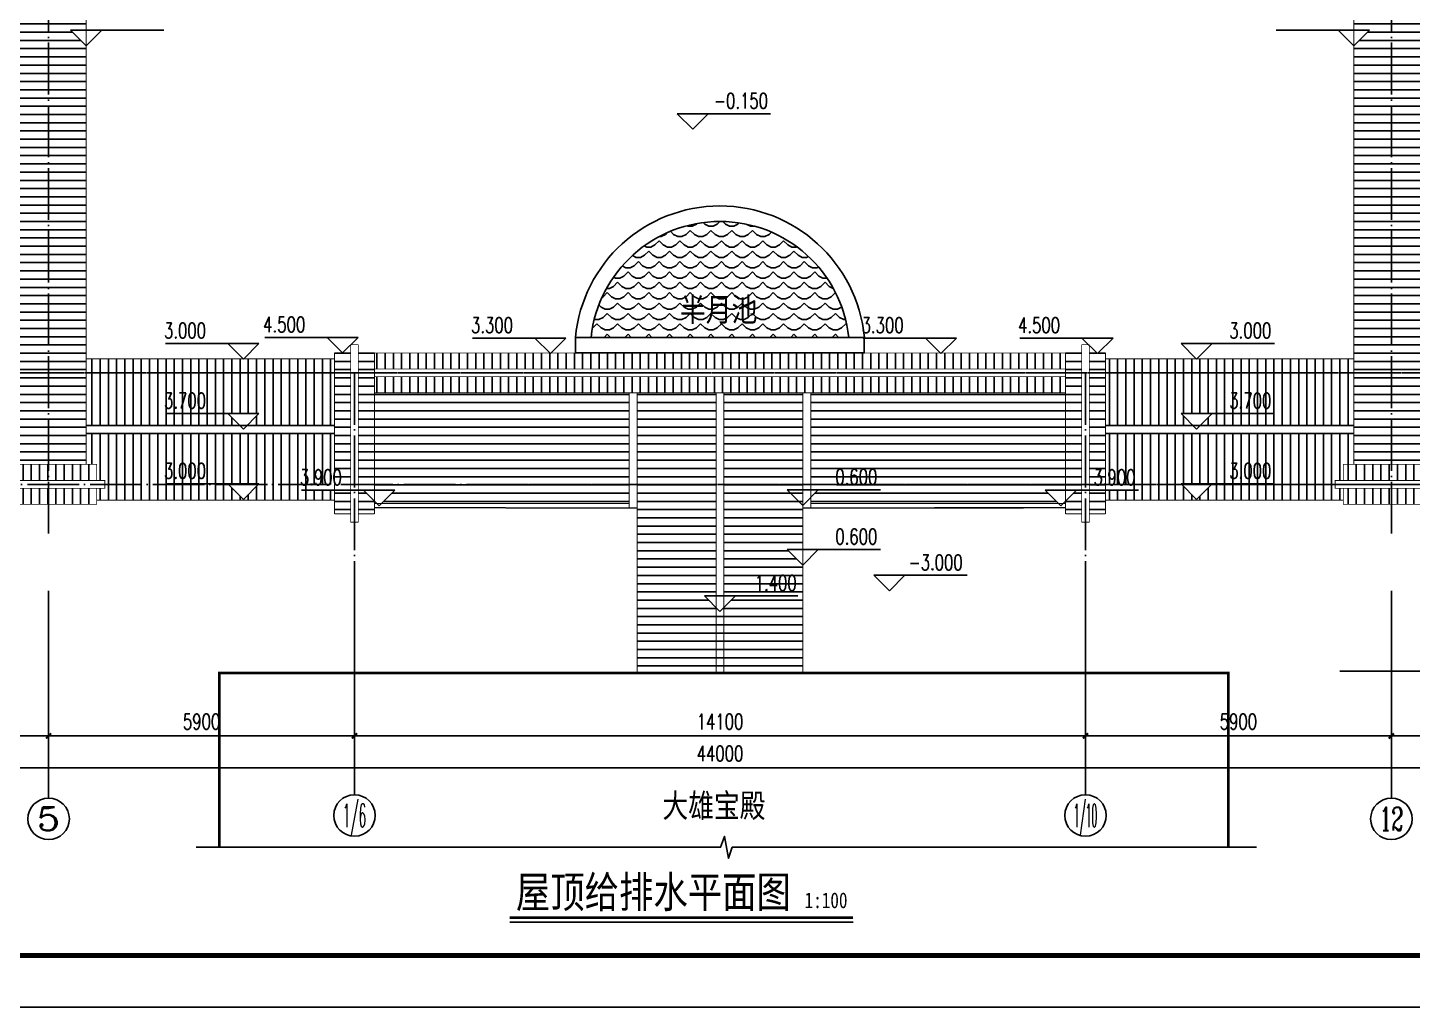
# Model space of a CAD drawing. Extents: x 8254 to 366479, y -216343 to -120021.
# Drawn here: x 266160 to 292868, y -178891 to -159998 of the extents above; entities that cross this region are included whole.
import ezdxf
from ezdxf.enums import TextEntityAlignment as Align

# ---------------------------------------------------------------- set-up
doc = ezdxf.new("R2010")
doc.units = 0
doc.header["$LTSCALE"] = 500
doc.header["$MEASUREMENT"] = 0
doc.linetypes.add('DOTE', pattern=[2.42, 2, -0.2, 0.02, -0.2])
doc.layers.get('0').update_dxf_attribs({"linetype": 'CONTINUOUS'})
doc.layers.get('Defpoints').update_dxf_attribs({"linetype": 'CONTINUOUS'})
for name, color, linetype in [('AXIS', 3, 'CONTINUOUS'), ('AXIS_TEXT', 7, 'CONTINUOUS'), ('DIM_ELEV', 3, 'CONTINUOUS'), ('DIM_SYMB', 3, 'CONTINUOUS'), ('DOTE', 1, 'DOTE'), ('PUB_DIM', 3, 'CONTINUOUS'), ('PUB_TITLE', 4, 'CONTINUOUS')]:
    doc.layers.add(name, color=color, linetype=linetype)
doc.styles.add('_TCH_AXIS', font='COMPLEX', dxfattribs={"bigfont": 'GBCBIG'})
doc.styles.add('_TCH_DIM', font='SIMPLEX', dxfattribs={"bigfont": 'GBCBIG'})
doc.styles.add('_TCH_DIM_T3', font='SIMPLEX', dxfattribs={"width": 0.705882, "bigfont": 'GBCBIG'})
doc.styles.add('COMPLEX', font='COMPLEX')
doc.styles.add('宋体', font='SimSun.ttf', dxfattribs={"width": 0.8})
doc.dimstyles.new('_TCH_ARCH&&100', dxfattribs={"dimtxt": 297.5, "dimasz": 100, "dimexe": 250, "dimexo": 300, "dimgap": 126.25, "dimtad": 1, "dimlfac": 0.001, "dimzin": 0, "dimdsep": 46, "dimtxsty": '_TCH_DIM_T3', "dimblk": 'ARCHTICK', "dimcen": 0.09, "dimclrt": 7, "dimazin": 2, "dimtfac": 1, "dimtix": 1, "dimtmove": 2, "dimatfit": 3, "dimfxl": 0, "dimtolj": 1, "dimtzin": 0, "dimarcsym": 0})
pattern_1 = [(180, (0, -78328.64), (-1e-14, -158.75), [])]
pattern_2 = [(90, (74300, -78328.64), (-158.75, 1e-14), [])]
pattern_3 = [(180, (74300, -78328.64), (-1e-14, -158.75), [])]

# ---------------------------------------------------------------- blocks, each defined once
blk = doc.blocks.new('GRTHRTH')
h = blk.add_hatch()
h.set_pattern_fill('ANSI31', color=251, scale=100, angle=135, style=0)
h.set_pattern_definition(pattern_3)
h.paths.add_polyline_path([(257514.227, -157090.681), (256589.227, -157090.681), (256589.227, -160048.137), (256889.227, -160048.137), (256589.227, -160348.137), (256589.227, -166655.504), (257514.227, -166655.504)])
h.paths.add_polyline_path([(257514.227, -166655.504), (256589.227, -166655.504), (256589.227, -168420.327), (257514.227, -168420.327)])
h.paths.add_polyline_path([(262289.227, -166655.504), (257514.227, -166655.504), (257514.227, -168420.327), (259014.227, -168420.327), (259014.227, -168730.327), (262289.227, -168730.327)])
h.paths.add_polyline_path([(262289.227, -160010.116), (262064.227, -159785.116), (262289.227, -159785.116), (262289.227, -156780.681), (259014.227, -156780.681), (259014.227, -157090.681), (257514.227, -157090.681), (257514.227, -166655.504), (262289.227, -166655.504)])
h.paths.add_polyline_path([(266564.227, -166655.504), (262439.227, -166655.504), (262439.227, -168730.327), (265064.227, -168730.327), (265064.227, -168420.327), (266564.227, -168420.327)])
h.paths.add_polyline_path([(266564.227, -157090.681), (265064.227, -157090.681), (265064.227, -156780.681), (262439.227, -156780.681), (262439.227, -159785.116), (262664.227, -159785.116), (262439.227, -160010.116), (262439.227, -166655.504), (266564.227, -166655.504)])
h.paths.add_polyline_path([(267289.227, -166655.504), (266564.227, -166655.504), (266564.227, -168420.327), (267289.227, -168420.327)])
h.paths.add_polyline_path([(267289.227, -160348.137), (266989.227, -160048.137), (267289.227, -160048.137), (267289.227, -157090.681), (266564.227, -157090.681), (266564.227, -166655.504), (267289.227, -166655.504)])
h.paths.add_polyline_path([(262949.852, -159759.491), (263938.602, -159759.491), (263938.602, -159313.241), (262949.852, -159313.241)], flags=24)
h = blk.add_hatch()
h.set_pattern_fill('ANSI31', color=251, scale=100, angle=135, style=0)
h.set_pattern_definition(pattern_3)
h.paths.add_polyline_path([(302439.227, -160348.137), (302139.227, -160048.137), (302439.227, -160048.137), (302439.227, -157090.681), (301514.227, -157090.681), (301514.227, -166655.504), (302439.227, -166655.504)])
h.paths.add_polyline_path([(302439.227, -166655.504), (301514.227, -166655.504), (301514.227, -168420.327), (302439.227, -168420.327)])
h.paths.add_polyline_path([(301514.227, -166655.504), (296739.227, -166655.504), (296739.227, -168730.327), (300014.227, -168730.327), (300014.227, -168420.327), (301514.227, -168420.327)])
h.paths.add_polyline_path([(301514.227, -157090.681), (300014.227, -157090.681), (300014.227, -156780.681), (296739.227, -156780.681), (296739.227, -159785.116), (296964.227, -159785.116), (296739.227, -160010.116), (296739.227, -166655.504), (301514.227, -166655.504)])
h.paths.add_polyline_path([(296589.227, -166655.504), (292464.227, -166655.504), (292464.227, -168420.327), (293964.227, -168420.327), (293964.227, -168730.327), (296589.227, -168730.327)])
h.paths.add_polyline_path([(296589.227, -160010.116), (296364.227, -159785.116), (296589.227, -159785.116), (296589.227, -156780.681), (293964.227, -156780.681), (293964.227, -157090.681), (292464.227, -157090.681), (292464.227, -166655.504), (296589.227, -166655.504)])
h.paths.add_polyline_path([(292464.227, -166655.504), (291739.227, -166655.504), (291739.227, -168420.327), (292464.227, -168420.327)])
h.paths.add_polyline_path([(292464.227, -157090.681), (291739.227, -157090.681), (291739.227, -160048.137), (292039.227, -160048.137), (291739.227, -160348.137), (291739.227, -166655.504), (292464.227, -166655.504)])
h.paths.add_polyline_path([(295089.852, -159759.491), (296078.602, -159759.491), (296078.602, -159313.241), (295089.852, -159313.241)], flags=24)
h = blk.add_hatch()
h.set_pattern_fill('水', color=251, scale=100, style=0)
h.set_pattern_definition([(0, (74300, -78028.64), (200, 200), [80, -320]), (45, (74460, -77988.64), (4e-14, 400), [113.1368, -169.7056, 113.1372, -169.70582]), (135, (74620, -77988.64), (-400, 4e-14), [113.1368, -169.7056, 113.1372, -169.70582]), (26.56505, (74380, -78028.64), (400, 3e-07), [89.44, -804.9872]), (26.56505, (74580, -77828.64), (400, 3e-07), [89.44, -804.9872]), (333.43495, (74620, -77988.64), (400, -3e-07), [89.44, -804.9872]), (333.43495, (74420, -77788.64), (400, -3e-07), [89.44, -804.9872])])
h.paths.add_polyline_path([(277264.227, -165144.552), (277264.227, -165970.327), (281764.227, -165970.327), (281764.227, -165150.663, 0.627600658)])
h.paths.add_polyline_path([(281764.227, -165150.663), (281764.227, -165970.327), (281997.384, -165970.327, 0.085895055)])
h.paths.add_polyline_path([(277264.227, -165144.552, 0.086579103), (277028.119, -165970.327), (277264.227, -165970.327)])
h.paths.add_polyline_path([(278594.618, -165876.25), (280446.263, -165876.25), (280446.263, -164987.643), (278594.618, -164987.643)], flags=24)
h = blk.add_hatch()
h.set_pattern_fill('ANSI31', color=251, scale=100, angle=45, style=0)
h.set_pattern_definition([(90, (484728.45, -78328.64), (158.75, 1e-14), [])])
h.paths.add_polyline_path([(267489.227, -168880.327), (267649.227, -168880.327), (267649.227, -168805.504), (270031.091, -168805.504), (270319.963, -169094.376), (270608.835, -168805.504), (271564.227, -168805.504), (271564.227, -169110.504), (267489.227, -169110.504)])
h.paths.add_polyline_path([(271564.227, -168918.785), (272079.227, -168918.785), (272079.227, -169110.504), (271564.227, -169110.504)])
h.paths.add_polyline_path([(267289.227, -167823.004), (271564.227, -167823.004), (271564.227, -168805.504), (270608.835, -168805.504), (270619.963, -168794.376), (270019.963, -168794.376), (270031.091, -168805.504), (267649.227, -168805.504), (267649.227, -168730.327), (267489.227, -168730.327), (267489.227, -168420.327), (267289.227, -168420.327)])
h.paths.add_polyline_path([(271564.227, -167823.004), (272079.227, -167823.004), (272079.227, -168805.504), (271564.227, -168805.504)])
h.paths.add_polyline_path([(267289.227, -166655.504), (271564.227, -166655.504), (271564.227, -167673.004), (270387.391, -167673.004), (270619.963, -167440.432), (270019.963, -167440.432), (270252.536, -167673.004), (267289.227, -167673.004)])
h.paths.add_polyline_path([(271564.227, -166655.504), (272079.227, -166655.504), (272079.227, -167673.004), (271564.227, -167673.004)])
h.paths.add_polyline_path([(271564.227, -166387.008), (272079.227, -166387.008), (272079.227, -166655.504), (271564.227, -166655.504)])
h.paths.add_polyline_path([(267289.227, -166387.008), (270317.844, -166387.008), (270319.963, -166389.127), (270322.083, -166387.008), (271564.227, -166387.008), (271564.227, -166655.504), (267289.227, -166655.504)])
h.paths.add_polyline_path([(272354.445, -168893.16), (271365.695, -168893.16), (271365.695, -168446.91), (272354.445, -168446.91)], flags=9)
h.paths.add_polyline_path([(269734.338, -168768.751), (268745.588, -168768.751), (268745.588, -168322.501), (269734.338, -168322.501)], flags=24)
h.paths.add_polyline_path([(269734.338, -167414.807), (268745.588, -167414.807), (268745.588, -166968.557), (269734.338, -166968.557)], flags=24)
h = blk.add_hatch()
h.set_pattern_fill('ANSI31', color=251, scale=100, angle=135, style=0)
h.set_pattern_definition(pattern_1)
h.paths.add_polyline_path([(272849.227, -166270.327), (272539.227, -166270.327), (272539.227, -166655.504), (272849.227, -166655.504)])
h.paths.add_polyline_path([(272389.227, -166270.327), (272079.227, -166270.327), (272079.227, -166655.504), (272389.227, -166655.504)])
h.paths.add_polyline_path([(272389.227, -166655.504), (272079.227, -166655.504), (272079.227, -168805.504), (272389.227, -168805.504)])
h.paths.add_polyline_path([(272849.227, -166655.504), (272539.227, -166655.504), (272539.227, -168805.504), (272849.227, -168805.504)])
h.paths.add_polyline_path([(272640.07, -168918.785), (272539.227, -168918.785), (272539.227, -169375.504), (272849.227, -169375.504), (272849.227, -169127.942)])
h.paths.add_polyline_path([(272389.227, -168918.785), (272079.227, -168918.785), (272079.227, -169375.504), (272389.227, -169375.504)])
h.paths.add_polyline_path([(271365.695, -168893.16), (272354.445, -168893.16), (272354.445, -168446.91), (271365.695, -168446.91)], flags=9)
h = blk.add_hatch()
h.set_pattern_fill('ANSI31', color=251, scale=100, angle=45, style=0)
h.set_pattern_definition(pattern_2)
h.paths.add_polyline_path([(286179.227, -166270.327), (284764.227, -166270.327), (284764.227, -166580.327), (286179.227, -166580.327)])
h.paths.add_polyline_path([(286179.227, -166730.327), (284764.227, -166730.327), (284764.227, -167040.327), (286179.227, -167040.327)])
h.paths.add_polyline_path([(284764.227, -166730.327), (281764.227, -166730.327), (281764.227, -167040.327), (284764.227, -167040.327)])
h.paths.add_polyline_path([(284764.227, -166270.327), (283790.457, -166270.327), (283775.954, -166284.829), (283761.452, -166270.327), (281764.227, -166270.327), (281764.227, -166580.327), (284764.227, -166580.327)])
h.paths.add_polyline_path([(281764.227, -166730.327), (277264.227, -166730.327), (277264.227, -167040.327), (281764.227, -167040.327)])
h.paths.add_polyline_path([(281764.227, -166270.327), (277264.227, -166270.327), (277264.227, -166580.327), (281764.227, -166580.327)])
h.paths.add_polyline_path([(277264.227, -166730.327), (274264.227, -166730.327), (274264.227, -167040.327), (277264.227, -167040.327)])
h.paths.add_polyline_path([(277264.227, -166270.327), (276256.275, -166270.327), (276241.772, -166284.829), (276227.27, -166270.327), (274264.227, -166270.327), (274264.227, -166580.327), (277264.227, -166580.327)])
h.paths.add_polyline_path([(274264.227, -166270.327), (272849.227, -166270.327), (272849.227, -166580.327), (274264.227, -166580.327)])
h.paths.add_polyline_path([(274264.227, -166730.327), (272849.227, -166730.327), (272849.227, -167040.327), (274264.227, -167040.327)])
h = blk.add_hatch()
h.set_pattern_fill('ANSI31', color=251, scale=100, angle=135, style=0)
h.set_pattern_definition(pattern_1)
h.paths.add_polyline_path([(286489.227, -166270.327), (286179.227, -166270.327), (286179.227, -166655.504), (286489.227, -166655.504)])
h.paths.add_polyline_path([(286949.227, -166270.327), (286809.251, -166270.327), (286794.749, -166284.829), (286780.247, -166270.327), (286639.227, -166270.327), (286639.227, -166655.504), (286949.227, -166655.504)])
h.paths.add_polyline_path([(286949.227, -166655.504), (286639.227, -166655.504), (286639.227, -168805.504), (286949.227, -168805.504)])
h.paths.add_polyline_path([(286489.227, -166655.504), (286179.227, -166655.504), (286179.227, -168805.504), (286489.227, -168805.504)])
h.paths.add_polyline_path([(286489.227, -168805.504), (286179.227, -168805.504), (286179.227, -168918.785), (286489.227, -168918.785)])
h.paths.add_polyline_path([(286489.227, -168918.785), (286388.384, -168918.785), (286179.227, -169127.942), (286179.227, -169375.504), (286489.227, -169375.504)])
h.paths.add_polyline_path([(286949.227, -168918.785), (286639.227, -168918.785), (286639.227, -169375.504), (286949.227, -169375.504)])
h.paths.add_polyline_path([(286949.227, -168805.504), (286639.227, -168805.504), (286639.227, -168918.785), (286949.227, -168918.785)])
h.paths.add_polyline_path([(286674.009, -168893.16), (287662.759, -168893.16), (287662.759, -168446.91), (286674.009, -168446.91)], flags=9)
h = blk.add_hatch()
h.set_pattern_fill('ANSI31', color=251, scale=100, angle=45, style=0)
h.set_pattern_definition(pattern_2)
h.paths.add_polyline_path([(291539.227, -168880.327), (291379.227, -168880.327), (291379.227, -168805.504), (288997.363, -168805.504), (288708.491, -169094.376), (288419.619, -168805.504), (287464.227, -168805.504), (287464.227, -169110.504), (291539.227, -169110.504)])
h.paths.add_polyline_path([(287464.227, -168918.785), (286949.227, -168918.785), (286949.227, -169110.504), (287464.227, -169110.504)])
h.paths.add_polyline_path([(291739.227, -167823.004), (287464.227, -167823.004), (287464.227, -168805.504), (288419.619, -168805.504), (288408.491, -168794.376), (289008.491, -168794.376), (288997.363, -168805.504), (291379.227, -168805.504), (291379.227, -168730.327), (291539.227, -168730.327), (291539.227, -168420.327), (291739.227, -168420.327)])
h.paths.add_polyline_path([(287464.227, -167823.004), (286949.227, -167823.004), (286949.227, -168805.504), (287464.227, -168805.504)])
h.paths.add_polyline_path([(291739.227, -166655.504), (287464.227, -166655.504), (287464.227, -167673.004), (288641.063, -167673.004), (288408.491, -167440.432), (289008.491, -167440.432), (288775.918, -167673.004), (291739.227, -167673.004)])
h.paths.add_polyline_path([(287464.227, -166655.504), (286949.227, -166655.504), (286949.227, -167673.004), (287464.227, -167673.004)])
h.paths.add_polyline_path([(287464.227, -166387.008), (286949.227, -166387.008), (286949.227, -166655.504), (287464.227, -166655.504)])
h.paths.add_polyline_path([(291739.227, -166387.008), (288710.611, -166387.008), (288708.491, -166389.127), (288706.371, -166387.008), (287464.227, -166387.008), (287464.227, -166655.504), (291739.227, -166655.504)])
h.paths.add_polyline_path([(286674.009, -168893.16), (287662.759, -168893.16), (287662.759, -168446.91), (286674.009, -168446.91)], flags=9)
h.paths.add_polyline_path([(289294.116, -168768.751), (290282.866, -168768.751), (290282.866, -168322.501), (289294.116, -168322.501)], flags=24)
h.paths.add_polyline_path([(289294.116, -167414.807), (290282.866, -167414.807), (290282.866, -166968.557), (289294.116, -166968.557)], flags=24)
h = blk.add_hatch()
h.set_pattern_fill('ANSI31', color=251, scale=100, angle=135, style=0)
h.set_pattern_definition(pattern_3)
h.paths.add_polyline_path([(281764.227, -167040.327), (281264.227, -167040.327), (281264.227, -168805.504), (281764.227, -168805.504)])
h.paths.add_polyline_path([(281764.227, -168910.105), (281408.901, -168910.105), (281264.227, -169054.779), (281264.227, -169175.504), (281764.227, -169175.504)])
h.paths.add_polyline_path([(284764.227, -168805.504), (281764.227, -168805.504), (281764.227, -169175.504), (284764.227, -169175.504)])
h.paths.add_polyline_path([(284764.227, -167040.327), (281764.227, -167040.327), (281764.227, -168805.504), (284764.227, -168805.504)])
h.paths.add_polyline_path([(285788.384, -168918.785), (286179.227, -168918.785), (286179.227, -168805.504), (284764.227, -168805.504), (284764.227, -169175.504), (286045.104, -169175.504)])
h.paths.add_polyline_path([(286179.227, -167040.327), (284764.227, -167040.327), (284764.227, -168805.504), (286179.227, -168805.504)])
h.paths.add_polyline_path([(277764.227, -167040.327), (277264.227, -167040.327), (277264.227, -168805.504), (277764.227, -168805.504)])
h.paths.add_polyline_path([(277764.227, -168805.504), (277264.227, -168805.504), (277264.227, -169175.504), (277764.227, -169175.504)])
h.paths.add_polyline_path([(277264.227, -168805.504), (274264.227, -168805.504), (274264.227, -169175.504), (277264.227, -169175.504)])
h.paths.add_polyline_path([(277264.227, -167040.327), (274264.227, -167040.327), (274264.227, -168805.504), (277264.227, -168805.504)])
h.paths.add_polyline_path([(274264.227, -167040.327), (272849.227, -167040.327), (272849.227, -168805.504), (274264.227, -168805.504)])
h.paths.add_polyline_path([(274264.227, -168805.504), (272849.227, -168805.504), (272849.227, -168918.785), (273240.07, -168918.785), (272983.351, -169175.504), (274264.227, -169175.504)])
h.paths.add_polyline_path([(281434.526, -168884.48), (282683.276, -168884.48), (282683.276, -168438.23), (281434.526, -168438.23)], flags=9)
h = blk.add_hatch()
h.set_pattern_fill('ANSI31', color=251, scale=100, angle=135, style=0)
h.set_pattern_definition(pattern_1)
h.paths.add_polyline_path([(279439.227, -167040.327), (277914.227, -167040.327), (277914.227, -168805.504), (279439.227, -168805.504)])
h.paths.add_polyline_path([(279439.227, -168805.504), (277914.227, -168805.504), (277914.227, -172443.423), (279589.223, -172443.423), (279589.259, -171180.93), (279513.271, -171256.918), (279213.271, -170956.918), (279439.227, -170956.918)])
h = blk.add_hatch()
h.set_pattern_fill('ANSI31', color=251, scale=100, angle=135, style=0)
h.set_pattern_definition(pattern_1)
h.paths.add_polyline_path([(281114.227, -167040.327), (279589.376, -167040.327), (279589.326, -168805.504), (281114.227, -168805.504)])
h.paths.add_polyline_path([(281114.227, -168805.504), (279589.326, -168805.504), (279589.265, -170956.918), (279813.271, -170956.918), (279589.259, -171180.93), (279589.223, -172443.423), (281114.227, -172443.423), (281114.227, -170357.166), (281108.901, -170362.492), (280808.901, -170062.492), (281114.227, -170062.492)])
h.paths.add_polyline_path([(280098.896, -170931.293), (281087.646, -170931.293), (281087.646, -170485.043), (280098.896, -170485.043)], flags=24)
h = blk.add_hatch()
h.set_pattern_fill('ANSI31', color=251, scale=100, angle=45, style=0)
h.set_pattern_definition(pattern_2)
h.paths.add_polyline_path([(259014.227, -168880.327), (257514.227, -168880.327), (257514.227, -169190.327), (259014.227, -169190.327)])
h.paths.add_polyline_path([(259014.227, -168420.327), (257514.227, -168420.327), (257514.227, -168730.327), (259014.227, -168730.327)])
h.paths.add_polyline_path([(257514.227, -168420.327), (256389.227, -168420.327), (256389.227, -168730.327), (257514.227, -168730.327)])
h.paths.add_polyline_path([(257514.227, -168880.327), (256389.227, -168880.327), (256389.227, -169190.327), (257514.227, -169190.327)])
h.paths.add_polyline_path([(266564.227, -168880.327), (265064.227, -168880.327), (265064.227, -169190.327), (266564.227, -169190.327)])
h.paths.add_polyline_path([(266564.227, -168420.327), (265064.227, -168420.327), (265064.227, -168730.327), (266564.227, -168730.327)])
h.paths.add_polyline_path([(267489.227, -168420.327), (266564.227, -168420.327), (266564.227, -168730.327), (267489.227, -168730.327)])
h.paths.add_polyline_path([(267489.227, -168880.327), (266564.227, -168880.327), (266564.227, -169190.327), (267489.227, -169190.327)])
h = blk.add_hatch()
h.set_pattern_fill('ANSI31', color=251, scale=100, angle=45, style=0)
h.set_pattern_definition(pattern_2)
h.paths.add_polyline_path([(292464.227, -168420.327), (291539.227, -168420.327), (291539.227, -168730.327), (292464.227, -168730.327)])
h.paths.add_polyline_path([(293964.227, -168420.327), (292464.227, -168420.327), (292464.227, -168730.327), (293964.227, -168730.327)])
h.paths.add_polyline_path([(293964.227, -168880.327), (292464.227, -168880.327), (292464.227, -169190.327), (293964.227, -169190.327)])
h.paths.add_polyline_path([(292464.227, -168880.327), (291539.227, -168880.327), (291539.227, -169190.327), (292464.227, -169190.327)])
h.paths.add_polyline_path([(301514.227, -168420.327), (300014.227, -168420.327), (300014.227, -168730.327), (301514.227, -168730.327)])
h.paths.add_polyline_path([(302639.227, -168420.327), (301514.227, -168420.327), (301514.227, -168730.327), (302639.227, -168730.327)])
h.paths.add_polyline_path([(302639.227, -168880.327), (301514.227, -168880.327), (301514.227, -169190.327), (302639.227, -169190.327)])
h.paths.add_polyline_path([(301514.227, -168880.327), (300014.227, -168880.327), (300014.227, -169190.327), (301514.227, -169190.327)])
at = {"color": 251}
for p, q in [((272079.227, -167673.004), (267289.227, -167673.004)), ((286949.227, -167673.004), (291739.227, -167673.004)), ((272079.227, -167823.004), (267289.227, -167823.004)), ((286949.227, -167823.004), (291739.227, -167823.004)), ((277910.821, -169263.441), (272849.227, -169253.697)), ((281117.633, -169263.441), (286179.227, -169253.697)), ((281117.633, -169263.441), (285367.604, -169255.259))]:
    blk.add_line(p, q, dxfattribs=at)
for points, const_width in [([(267289.227, -168420.327), (267289.227, -157090.327)], 15), ([(291739.227, -168420.327), (291739.227, -157090.327)], 15), ([(272389.227, -166110.327), (272539.227, -166110.327)], 15), ([(272389.227, -166110.327), (272389.227, -169535.504)], 15), ([(272539.227, -166110.327), (272539.227, -169535.504)], 15), ([(286639.227, -166110.327), (286489.227, -166110.327)], 15), ([(286489.227, -166110.327), (286489.227, -169535.504)], 15), ([(286639.227, -166110.327), (286639.227, -169535.504)], 15), ([(267289.227, -166387.008), (272079.227, -166387.008)], 20), ([(272079.227, -166270.327), (272389.227, -166270.327)], 15), ([(272079.227, -166270.327), (272079.227, -169375.504)], 15), ([(286489.227, -166270.327), (272539.227, -166270.327)], 15), ([(272849.227, -166270.327), (272849.227, -169375.504)], 15), ([(285689.05, -166270.327), (273339.404, -166270.327)], 15), ([(286179.227, -166270.327), (286179.227, -169375.504)], 15), ([(286949.227, -166270.327), (286639.227, -166270.327)], 15), ([(291739.227, -166387.008), (286949.227, -166387.008)], 20), ([(286949.227, -166270.327), (286949.227, -169375.504)], 15), ([(286179.227, -166580.327), (272849.227, -166580.327)], 15), ([(286179.227, -166730.327), (272849.227, -166730.327)], 15), ([(286179.227, -167040.327), (272849.227, -167040.327)], 15), ([(277764.227, -167040.327), (277764.227, -169263.159)], 20), ([(277914.227, -167040.327), (277914.227, -172443.423)], 20), ([(279439.227, -167040.327), (279439.227, -172431.859)], 20), ([(279589.376, -167040.327), (279589.223, -172443.423)], 20), ([(281114.227, -167040.327), (281114.227, -172443.423)], 20), ([(281264.227, -167040.327), (281264.227, -169263.159)], 20), ([(272079.227, -167673.004), (267289.227, -167673.004)], 15), ([(286949.227, -167673.004), (291739.227, -167673.004)], 15), ([(272079.227, -167823.004), (267289.227, -167823.004)], 15), ([(286949.227, -167823.004), (291739.227, -167823.004)], 15), ([(262364.227, -169190.327), (267489.227, -169190.327), (267489.227, -168880.327), (267649.227, -168880.327), (267649.227, -168730.327), (267489.227, -168730.327), (267489.227, -168420.327), (265064.227, -168420.327)], 15), ([(296664.227, -169190.327), (291539.227, -169190.327), (291539.227, -168880.327), (291379.227, -168880.327), (291379.227, -168730.327), (291539.227, -168730.327), (291539.227, -168420.327), (293964.227, -168420.327)], 15), ([(267489.227, -168730.327), (262439.227, -168730.327)], 15), ([(291539.227, -168730.327), (296589.227, -168730.327)], 15), ([(267489.227, -168880.327), (262364.227, -168880.327)], 15), ([(291539.227, -168880.327), (296664.227, -168880.327)], 15), ([(267489.227, -169110.504), (272079.227, -169110.504)], 15), ([(272849.227, -169175.504), (277764.227, -169175.504)], 15), ([(272849.227, -169255.504), (277914.227, -169255.504)], 15), ([(272849.227, -169255.504), (277914.227, -169255.504)], 15), ([(272849.227, -169255.504), (277914.227, -169255.504)], 15), ([(273649.404, -169175.504), (277764.227, -169175.504)], 15), ([(273649.404, -169175.504), (277764.227, -169175.504)], 15), ([(277914.227, -169149.438), (277914.227, -172443.423)], 20), ([(285379.05, -169255.504), (281114.227, -169255.504)], 15), ([(286179.227, -169255.504), (281114.227, -169255.504)], 15), ([(285379.05, -169175.504), (281264.227, -169175.504)], 15), ([(286179.227, -169175.504), (281264.227, -169175.504)], 15), ([(291539.227, -169110.504), (286949.227, -169110.504)], 15), ([(272079.227, -169375.504), (272389.227, -169375.504)], 20), ([(272389.227, -169535.504), (272539.227, -169535.504)], 20), ([(272539.227, -169375.504), (272849.227, -169375.504)], 20), ([(286489.227, -169375.504), (286179.227, -169375.504)], 20), ([(286639.227, -169535.504), (286489.227, -169535.504)], 20), ([(286949.227, -169375.504), (286639.227, -169375.504)], 20), ([(269858.784, -175805.532), (269858.784, -172443.423), (289319.554, -172443.423), (289319.554, -175805.532)], 50)]:
    blk.add_lwpolyline(points, dxfattribs=dict(at, const_width=const_width))
blk.add_lwpolyline([(276726.616, -165970.327), (282296.57, -165970.327), (282296.57, -166270.327), (276726.616, -166270.327)], close=True, dxfattribs=at)
for radius, start, end in [(2798.594, 5.4082258, 174.5917742), (2498.594, 6.0598784, 173.9401216)]:
    blk.add_arc((279512.752, -166234.098), radius, start, end, dxfattribs=at)
at = {"layer": 'DIM_ELEV', "color": 251}
for p, q in [((267289.227, -160348.137), (266989.227, -160048.137)), ((266989.227, -160048.137), (268789.227, -160048.137)), ((267289.227, -160348.137), (267589.227, -160048.137)), ((292039.227, -160048.137), (290239.227, -160048.137)), ((291739.227, -160348.137), (291439.227, -160048.137)), ((291739.227, -160348.137), (292039.227, -160048.137)), ((278987.14, -161957.956), (278687.14, -161657.956)), ((278687.14, -161657.956), (280487.14, -161657.956)), ((278987.14, -161957.956), (279287.14, -161657.956)), ((270619.963, -166089.127), (268819.963, -166089.127)), ((270319.963, -166389.127), (270019.963, -166089.127)), ((270319.963, -166389.127), (270619.963, -166089.127)), ((272534.227, -165970.327), (270734.227, -165970.327)), ((272234.227, -166270.327), (271934.227, -165970.327)), ((272234.227, -166270.327), (272534.227, -165970.327)), ((276541.772, -165984.829), (274741.772, -165984.829)), ((276541.772, -165984.829), (274741.772, -165984.829)), ((276241.772, -166284.829), (275941.772, -165984.829)), ((276241.772, -166284.829), (275941.772, -165984.829)), ((276241.772, -166284.829), (276541.772, -165984.829)), ((276241.772, -166284.829), (276541.772, -165984.829)), ((284075.954, -165984.829), (282275.954, -165984.829)), ((283775.954, -166284.829), (283475.954, -165984.829)), ((283775.954, -166284.829), (284075.954, -165984.829)), ((287094.749, -165984.829), (285294.749, -165984.829)), ((286794.749, -166284.829), (286494.749, -165984.829)), ((286794.749, -166284.829), (287094.749, -165984.829)), ((288708.491, -166389.127), (288408.491, -166089.127)), ((288408.491, -166089.127), (290208.491, -166089.127)), ((288708.491, -166389.127), (289008.491, -166089.127)), ((270619.963, -167440.432), (268819.963, -167440.432)), ((270319.963, -167740.432), (270019.963, -167440.432)), ((270319.963, -167740.432), (270619.963, -167440.432)), ((288708.491, -167740.432), (288408.491, -167440.432)), ((288408.491, -167440.432), (290208.491, -167440.432)), ((288708.491, -167740.432), (289008.491, -167440.432)), ((270619.963, -168794.376), (268819.963, -168794.376)), ((270319.963, -169094.376), (270019.963, -168794.376)), ((270319.963, -169094.376), (270619.963, -168794.376)), ((273240.07, -168918.785), (271440.07, -168918.785)), ((272940.07, -169218.785), (272640.07, -168918.785)), ((272940.07, -169218.785), (273240.07, -168918.785)), ((281108.901, -169210.105), (280808.901, -168910.105)), ((280808.901, -168910.105), (282608.901, -168910.105)), ((281108.901, -169210.105), (281408.901, -168910.105)), ((286088.384, -169218.785), (285788.384, -168918.785)), ((285788.384, -168918.785), (287588.384, -168918.785)), ((286088.384, -169218.785), (286388.384, -168918.785)), ((288708.491, -169094.376), (288408.491, -168794.376)), ((288408.491, -168794.376), (290208.491, -168794.376)), ((288708.491, -169094.376), (289008.491, -168794.376)), ((281108.901, -170362.492), (280808.901, -170062.492)), ((280808.901, -170062.492), (282608.901, -170062.492)), ((281108.901, -170362.492), (281408.901, -170062.492)), ((282781.963, -170859.557), (282481.963, -170559.557)), ((282481.963, -170559.557), (284281.963, -170559.557)), ((282781.963, -170859.557), (283081.963, -170559.557)), ((279513.271, -171256.918), (279213.271, -170956.918)), ((279213.271, -170956.918), (281013.271, -170956.918)), ((279513.271, -171256.918), (279813.271, -170956.918))]:
    blk.add_line(p, q, dxfattribs=at)
at = {"layer": 'DIM_SYMB', "color": 251}
blk.add_lwpolyline([(269413.26, -175805.532), (279526.747, -175805.532), (279603.181, -175595.532), (279677.238, -176015.532), (279751.747, -175805.532), (289865.234, -175805.532)], dxfattribs=at)
at = {"layer": 'DOTE', "color": 251}
for p, q in [((266564.227, -169755.504), (266564.227, -156755.504)), ((292464.227, -169755.504), (292464.227, -156705.504)), ((292464.227, -169755.504), (292464.227, -156755.504)), ((256364.227, -166655.504), (302964.227, -166655.504)), ((256564.227, -166655.504), (302764.227, -166655.504)), ((272464.227, -166655.504), (272464.227, -174791.547)), ((286564.227, -166655.504), (286564.227, -174791.547)), ((263733.644, -168805.504), (302964.227, -168805.504)), ((274821.258, -168805.504), (302964.227, -168805.504))]:
    blk.add_line(p, q, dxfattribs=at)
at = {"color": 251, "style": '宋体', "width": 0.8}
for s, p in [('半月池', (278742.719, -165662.326, 1099890)), ('大雄宝殿', (278404.046, -175229.182, 1099890))]:
    blk.add_text(s, height=455.6962, dxfattribs=at).set_placement(p)
at = {"layer": 'DIM_ELEV', "color": 7, "style": '_TCH_DIM', "width": 0.705882}
for s, p in [('-0.150', (279397.14, -161557.856)), ('4.500', (270704.227, -165870.227)), ('3.000', (268789.963, -165989.027)), ('3.300', (274711.772, -165884.729)), ('3.300', (274711.772, -165884.729)), ('3.300', (282245.954, -165884.729)), ('4.500', (285264.749, -165884.729)), ('3.000', (289338.491, -165989.027)), ('3.700', (268789.963, -167340.332)), ('3.700', (289338.491, -167340.332)), ('3.000', (268789.963, -168694.276)), ('3.900', (271410.07, -168818.685)), ('0.600', (281738.901, -168810.005)), ('3.900', (286718.384, -168818.685)), ('3.000', (289338.491, -168694.276)), ('0.600', (281738.901, -169962.392)), ('-3.000', (283151.963, -170459.457)), ('1.400', (280183.271, -170856.818))]:
    blk.add_text(s, height=297.5, dxfattribs=at).set_placement(p)
blk = doc.blocks.new('_ArchTick')
at = {"color": 0, "linetype": 'ByBlock', "const_width": 0.4}
blk.add_lwpolyline([(-0.5, -0.5), (0.5, 0.5)], dxfattribs=at)
blk = doc.blocks.new('*D69')
at = {"layer": 'AXIS', "color": 0, "lineweight": -2}
for p, q in [((262364, -170857), (262364, -173907)), ((266564, -170857), (266564, -173907)), ((262364, -173657), (266564, -173657))]:
    blk.add_line(p, q, dxfattribs=at)
at = {"layer": 'Defpoints', "color": 0}
for p in [(262364, -170557), (266564, -170557), (266564, -173657)]:
    blk.add_point(p, dxfattribs=at)
at = {"layer": 'AXIS', "color": 0, "lineweight": -2, "xscale": 100, "yscale": 100, "zscale": 100, "rotation": 180}
blk.add_blockref('_ArchTick', (262364, -173657), dxfattribs=at)
at = {"layer": 'AXIS', "color": 0, "lineweight": -2, "xscale": 100, "yscale": 100, "zscale": 100}
blk.add_blockref('_ArchTick', (266564, -173657), dxfattribs=at)
at = {"layer": 'AXIS', "color": 7, "insert": (264464, -173382), "char_height": 297.5, "attachment_point": 5, "style": '_TCH_DIM_T3'}
blk.add_mtext('\\A1;4200', dxfattribs=at)
blk = doc.blocks.new('*D70')
at = {"layer": 'AXIS', "color": 0, "lineweight": -2}
for p, q in [((266564, -170857), (266564, -173907)), ((272464, -170857), (272464, -173907)), ((266564, -173657), (272464, -173657))]:
    blk.add_line(p, q, dxfattribs=at)
at = {"layer": 'Defpoints', "color": 0}
for p in [(266564, -170557), (272464, -170557), (272464, -173657)]:
    blk.add_point(p, dxfattribs=at)
at = {"layer": 'AXIS', "color": 0, "lineweight": -2, "xscale": 100, "yscale": 100, "zscale": 100, "rotation": 180}
blk.add_blockref('_ArchTick', (266564, -173657), dxfattribs=at)
at = {"layer": 'AXIS', "color": 0, "lineweight": -2, "xscale": 100, "yscale": 100, "zscale": 100}
blk.add_blockref('_ArchTick', (272464, -173657), dxfattribs=at)
at = {"layer": 'AXIS', "color": 7, "insert": (269514, -173382), "char_height": 297.5, "attachment_point": 5, "style": '_TCH_DIM_T3'}
blk.add_mtext('\\A1;5900', dxfattribs=at)
blk = doc.blocks.new('*D71')
at = {"layer": 'AXIS', "color": 0, "lineweight": -2}
for p, q in [((272464, -170857), (272464, -173907)), ((286564, -170857), (286564, -173907)), ((272464, -173657), (286564, -173657))]:
    blk.add_line(p, q, dxfattribs=at)
at = {"layer": 'Defpoints', "color": 0}
for p in [(272464, -170557), (286564, -170557), (286564, -173657)]:
    blk.add_point(p, dxfattribs=at)
at = {"layer": 'AXIS', "color": 0, "lineweight": -2, "xscale": 100, "yscale": 100, "zscale": 100, "rotation": 180}
blk.add_blockref('_ArchTick', (272464, -173657), dxfattribs=at)
at = {"layer": 'AXIS', "color": 0, "lineweight": -2, "xscale": 100, "yscale": 100, "zscale": 100}
blk.add_blockref('_ArchTick', (286564, -173657), dxfattribs=at)
at = {"layer": 'AXIS', "color": 7, "insert": (279514, -173382), "char_height": 297.5, "attachment_point": 5, "style": '_TCH_DIM_T3'}
blk.add_mtext('\\A1;14100', dxfattribs=at)
blk = doc.blocks.new('*D72')
at = {"layer": 'AXIS', "color": 0, "lineweight": -2}
for p, q in [((286564, -170857), (286564, -173907)), ((292464, -170857), (292464, -173907)), ((286564, -173657), (292464, -173657))]:
    blk.add_line(p, q, dxfattribs=at)
at = {"layer": 'Defpoints', "color": 0}
for p in [(286564, -170557), (292464, -170557), (292464, -173657)]:
    blk.add_point(p, dxfattribs=at)
at = {"layer": 'AXIS', "color": 0, "lineweight": -2, "xscale": 100, "yscale": 100, "zscale": 100, "rotation": 180}
blk.add_blockref('_ArchTick', (286564, -173657), dxfattribs=at)
at = {"layer": 'AXIS', "color": 0, "lineweight": -2, "xscale": 100, "yscale": 100, "zscale": 100}
blk.add_blockref('_ArchTick', (292464, -173657), dxfattribs=at)
at = {"layer": 'AXIS', "color": 7, "insert": (289514, -173382), "char_height": 297.5, "attachment_point": 5, "style": '_TCH_DIM_T3'}
blk.add_mtext('\\A1;5900', dxfattribs=at)
blk = doc.blocks.new('*D73')
at = {"layer": 'AXIS', "color": 0, "lineweight": -2}
for p, q in [((292464, -170857), (292464, -173907)), ((296664, -170857), (296664, -173907)), ((292464, -173657), (296664, -173657))]:
    blk.add_line(p, q, dxfattribs=at)
at = {"layer": 'Defpoints', "color": 0}
for p in [(292464, -170557), (296664, -170557), (296664, -173657)]:
    blk.add_point(p, dxfattribs=at)
at = {"layer": 'AXIS', "color": 0, "lineweight": -2, "xscale": 100, "yscale": 100, "zscale": 100, "rotation": 180}
blk.add_blockref('_ArchTick', (292464, -173657), dxfattribs=at)
at = {"layer": 'AXIS', "color": 0, "lineweight": -2, "xscale": 100, "yscale": 100, "zscale": 100}
blk.add_blockref('_ArchTick', (296664, -173657), dxfattribs=at)
at = {"layer": 'AXIS', "color": 7, "insert": (294564, -173382), "char_height": 297.5, "attachment_point": 5, "style": '_TCH_DIM_T3'}
blk.add_mtext('\\A1;4200', dxfattribs=at)
blk = doc.blocks.new('*D75')
at = {"layer": 'AXIS', "color": 0, "lineweight": -2}
for p, q in [((257514, -170672), (257514, -174522)), ((301514, -170672), (301514, -174522)), ((257514, -174272), (301514, -174272))]:
    blk.add_line(p, q, dxfattribs=at)
at = {"layer": 'Defpoints', "color": 0}
for p in [(257514, -170372), (301514, -170372), (301514, -174272)]:
    blk.add_point(p, dxfattribs=at)
at = {"layer": 'AXIS', "color": 0, "lineweight": -2, "xscale": 100, "yscale": 100, "zscale": 100, "rotation": 180}
blk.add_blockref('_ArchTick', (257514, -174272), dxfattribs=at)
at = {"layer": 'AXIS', "color": 0, "lineweight": -2, "xscale": 100, "yscale": 100, "zscale": 100}
blk.add_blockref('_ArchTick', (301514, -174272), dxfattribs=at)
at = {"layer": 'AXIS', "color": 7, "insert": (279514, -173997), "char_height": 297.5, "attachment_point": 5, "style": '_TCH_DIM_T3'}
blk.add_mtext('\\A1;44000', dxfattribs=at)
blk = doc.blocks.new('*D112')
at = {"layer": 'Defpoints', "color": 0}
for p in [(291173, -168806), (305168, -168806), (291173, -172406)]:
    blk.add_point(p, dxfattribs=at)
at = {"layer": 'PUB_DIM', "color": 0, "lineweight": -2}
for p, q in [((291473, -168806), (305418, -168806)), ((305168, -172406), (305168, -168806)), ((291473, -172406), (305418, -172406))]:
    blk.add_line(p, q, dxfattribs=at)
at = {"layer": 'PUB_DIM', "color": 0, "lineweight": -2, "xscale": 100, "yscale": 100, "zscale": 100}
for p, rotation in [((305168, -168806), 90), ((305168, -172406), 270)]:
    blk.add_blockref('_ArchTick', p, dxfattribs=dict(at, rotation=rotation))
at = {"layer": 'PUB_DIM', "color": 7, "insert": (304893, -170606), "char_height": 297.5, "attachment_point": 5, "rotation": 90, "style": '_TCH_DIM_T3'}
blk.add_mtext('\\A1;3600', dxfattribs=at)
blk = doc.blocks.new('_AXISO')
blk.add_circle((0, 0), 0.5)
at = {"layer": 'AXIS_TEXT', "style": 'COMPLEX', "width": 1.041667}
blk.add_attdef('A', text='', height=0.56, dxfattribs=at).set_placement((-0.25, -0.28), (0.25, -0.28), align=Align.FIT)

msp = doc.modelspace()

# ---------------------------------------------------------------- linework, layer by layer
at = {"const_width": 50}
msp.add_lwpolyline([(275458.72, -177161.487), (282081.494, -177161.487)], dxfattribs=at)
msp.add_lwpolyline([(275458.72, -177246.344), (282081.494, -177246.344)])
at = {"layer": 'AXIS'}
for p, q in [((266564.227, -170857.301), (266564.227, -174857.301)), ((272464.227, -170791.547), (272464.227, -174791.547)), ((286564.227, -170791.547), (286564.227, -174791.547)), ((292464.227, -170857.301), (292464.227, -174857.301))]:
    msp.add_line(p, q, dxfattribs=at)
at = {"layer": 'PUB_TITLE'}
msp.add_lwpolyline([(245221.08, -178891.405), (319521.08, -178891.405), (319521.08, -136891.405), (245221.08, -136891.405)], close=True, dxfattribs=at)
at = {"layer": 'PUB_TITLE', "const_width": 100}
msp.add_lwpolyline([(247721.08, -177891.405), (318521.08, -177891.405), (318521.08, -137891.405), (247721.08, -137891.405)], close=True, dxfattribs=at)

# ---------------------------------------------------------------- block references
msp.add_blockref('GRTHRTH', (0, 0))
at = {"layer": 'AXIS'}
ref = msp.add_blockref('_AXISO', (266564.227, -175257.301), dxfattribs=dict(at, xscale=800, yscale=800, zscale=800))
ref.add_attrib('A', '5', dxfattribs={"layer": 'AXIS_TEXT', "height": 452.548, "style": '_TCH_AXIS', "width": 1.5}).set_placement((266337.953, -175483.575), (266790.501, -175483.575), align=Align.FIT)
ref = msp.add_blockref('_AXISO', (272464.227, -175191.547), dxfattribs=dict(at, xscale=800, yscale=800, zscale=800))
ref.add_attrib('A', '1/6', dxfattribs={"layer": 'AXIS_TEXT', "height": 452.5483, "style": '_TCH_AXIS', "width": 0.411765}).set_placement((272237.953, -175417.821), (272690.501, -175417.821), align=Align.FIT)
ref = msp.add_blockref('_AXISO', (286564.227, -175191.547), dxfattribs=dict(at, xscale=800, yscale=800, zscale=800))
ref.add_attrib('A', '1/10', dxfattribs={"layer": 'AXIS_TEXT', "height": 452.5483, "style": '_TCH_AXIS', "width": 0.318182}).set_placement((286337.953, -175417.821), (286790.501, -175417.821), align=Align.FIT)
ref = msp.add_blockref('_AXISO', (292464.227, -175257.301), dxfattribs=dict(at, xscale=800, yscale=800, zscale=800))
ref.add_attrib('A', '12', dxfattribs={"layer": 'AXIS_TEXT', "height": 452.5483, "style": '_TCH_AXIS', "width": 0.724138}).set_placement((292237.953, -175483.575), (292690.501, -175483.575), align=Align.FIT)

# ---------------------------------------------------------------- texts
at = {"color": 7, "style": '宋体', "width": 0.8}
for s, height, p in [('屋顶给排水平面图', 607.5949, (275577.885, -176970.826, 1099890)), ('1:100', 303.7975, (281146.776, -176979.004, 1099890))]:
    msp.add_text(s, height=height, dxfattribs=at).set_placement(p)

# ---------------------------------------------------------------- dimensions: what is measured, and where the dimension line sits
at = {"layer": 'AXIS'}
for p1, p2, distance, text, picture, middle in [((257514.227, -170371.787), (301514.227, -170371.787), -3900, '44000', '*D75', (279514.227, -173996.787)), ((262364.227, -170557.301), (266564.227, -170557.301), -3100, '4200', '*D69', (264464.227, -173382.301)), ((266564.227, -170557.301), (272464.227, -170557.301), -3100, '5900', '*D70', (269514.227, -173382.301)), ((272464.227, -170557.301), (286564.227, -170557.301), -3100, '14100', '*D71', (279514.227, -173382.301)), ((286564.227, -170557.301), (292464.227, -170557.301), -3100, '5900', '*D72', (289514.227, -173382.301)), ((292464.227, -170557.301), (296664.227, -170557.301), -3100, '4200', '*D73', (294564.227, -173382.301))]:
    dim = msp.add_aligned_dim(p1=p1, p2=p2, distance=distance, text=text, dimstyle='_TCH_ARCH&&100', override={"dimpost": 'M'}, dxfattribs=at)
    dim.commit()
    dim.dimension.update_dxf_attribs({"geometry": picture, "text_midpoint": middle})
at = {"layer": 'PUB_DIM'}
dim = msp.add_aligned_dim(p1=(291173.251, -172405.764), p2=(291173.251, -168805.504), distance=-13995.038, text='3600', dimstyle='_TCH_ARCH&&100', override={"dimpost": 'M'}, dxfattribs=at)
dim.commit()
dim.dimension.update_dxf_attribs({"geometry": '*D112', "text_midpoint": (304893.288, -170605.634)})

doc.saveas('drawing.dxf')
